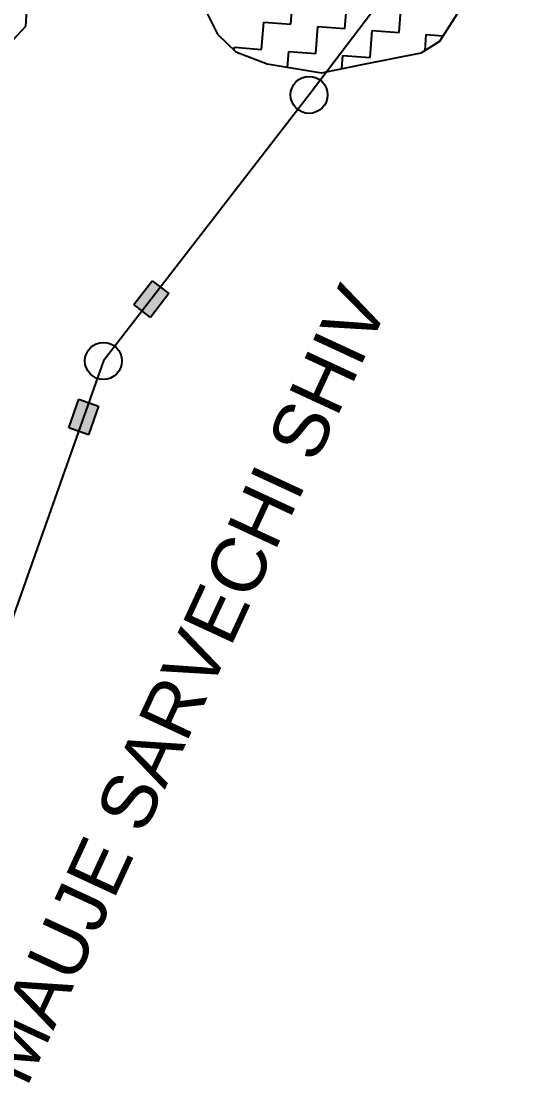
# Model space of a CAD drawing. Header units: metres. Extents: x 277693 to 281059, y 2038920 to 2043234.
# Drawn here: x 279938.2 to 280118.7, y 2039444.2 to 2039833.3 of the extents above; entities that cross this region are included whole.
import ezdxf

# ---------------------------------------------------------------- set-up
doc = ezdxf.new("R2010")
doc.units = ezdxf.units.M
doc.header["$MEASUREMENT"] = 0
for name, color, linetype in [('POLY_HATCH', 12, 'Continuous'), ('TEXT_MAPOUT', 7, 'Continuous'), ('V_BOUND_LINE', 7, 'Continuous')]:
    doc.layers.add(name, color=color, linetype=linetype)
doc.styles.get("Standard").update_dxf_attribs({"font": 'arial.ttf'})

msp = doc.modelspace()

# ---------------------------------------------------------------- hatches: boundary and pattern name
for points in [[(279992.29, 2039733.52), (279986.23, 2039738.21), (279979.45, 2039729.44), (279985.52, 2039724.75)], [(279955.6, 2039684.31), (279962.83, 2039681.75), (279966.53, 2039692.2), (279959.3, 2039694.76)]]:
    msp.add_hatch(color=256).paths.add_polyline_path(points)

# ---------------------------------------------------------------- linework, layer by layer
for p, q in [((279979.45, 2039729.44), (279986.23, 2039738.21)), ((279986.23, 2039738.21), (279992.29, 2039733.52)), ((279992.29, 2039733.52), (279985.52, 2039724.75)), ((279985.52, 2039724.75), (279979.45, 2039729.44)), ((279955.6, 2039684.31), (279959.3, 2039694.76)), ((279959.3, 2039694.76), (279966.53, 2039692.2)), ((279966.53, 2039692.2), (279962.83, 2039681.75)), ((279962.83, 2039681.75), (279955.6, 2039684.31))]:
    msp.add_line(p, q)
for centre in [(280043.69, 2039806.3), (279968.34, 2039708.78)]:
    msp.add_circle(centre, 6.78)
at = {"layer": 'POLY_HATCH'}
for p, q in [((279939.84, 2039831.51), (279940.42, 2039839.17)), ((280006.04, 2039836.57), (280010.18, 2039828.55)), ((280091.56, 2039826.03), (280098.03, 2039836.13)), ((279932.06, 2039823.08), (279939.84, 2039831.51)), ((280010.18, 2039828.55), (280016.81, 2039822.12)), ((280084.71, 2039821.67), (280091.56, 2039826.03)), ((280016.81, 2039822.12), (280028.33, 2039817.69)), ((280063.71, 2039817.59), (280084.71, 2039821.67)), ((280028.33, 2039817.69), (280048.25, 2039814.4)), ((280048.25, 2039814.4), (280063.71, 2039817.59))]:
    msp.add_line(p, q, dxfattribs=at)
at = {"layer": 'POLY_HATCH', "linetype": 'Continuous'}
for p, q in [((280036.99, 2039832.17), (280037.74, 2039842.1)), ((280056.84, 2039830.67), (280057.6, 2039840.6)), ((280076.7, 2039829.16), (280077.45, 2039839.09)), ((280026.31, 2039823), (280027.06, 2039832.93)), ((280027.06, 2039832.93), (280036.99, 2039832.17)), ((280046.16, 2039821.49), (280046.92, 2039831.42)), ((280046.92, 2039831.42), (280056.84, 2039830.67)), ((280066.02, 2039819.99), (280066.77, 2039829.91)), ((280066.77, 2039829.91), (280076.7, 2039829.16)), ((280086.19, 2039822.61), (280086.63, 2039828.41)), ((280086.63, 2039828.41), (280092.78, 2039827.94)), ((280016.29, 2039822.62), (280016.38, 2039823.75)), ((280016.38, 2039823.75), (280026.31, 2039823)), ((280035.8, 2039816.46), (280036.24, 2039822.25)), ((280036.24, 2039822.25), (280046.16, 2039821.49)), ((280055.73, 2039815.94), (280056.09, 2039820.74)), ((280056.09, 2039820.74), (280066.02, 2039819.99))]:
    msp.add_line(p, q, dxfattribs=at)
at = {"layer": 'V_BOUND_LINE'}
for p, q in [((280118.7, 2039905.27), (280043.69, 2039806.3)), ((280043.69, 2039806.3), (279968.34, 2039708.78)), ((279968.34, 2039708.78), (279923.29, 2039581.56))]:
    msp.add_line(p, q, dxfattribs=at)

# ---------------------------------------------------------------- texts
at = {"layer": 'TEXT_MAPOUT'}
msp.add_text('MAUJE SARVECHI SHIV', height=19.9126, rotation=65.1717, dxfattribs=at).set_placement((279940.18, 2039442.17))

doc.saveas('drawing.dxf')
